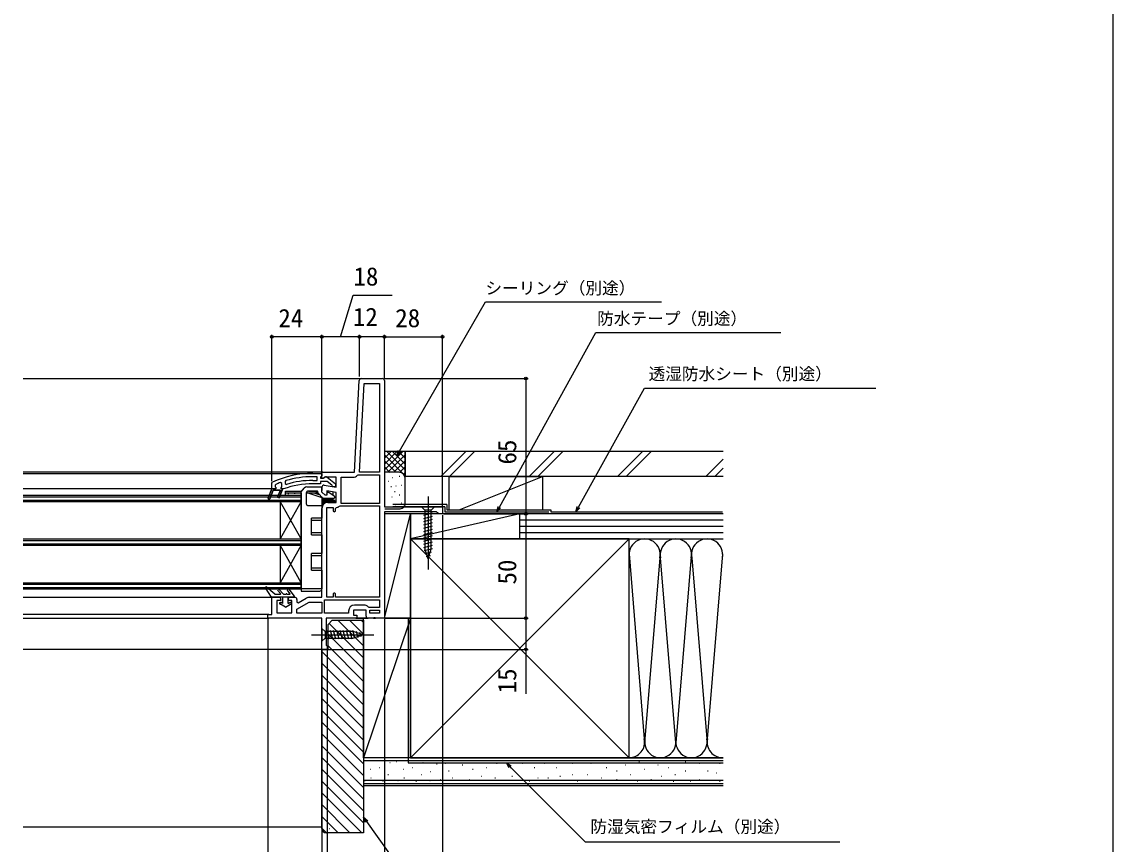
# Model space of a CAD drawing. Units: millimetres, scale not verified. Extents: x -525 to 525, y -783 to 778.
# Drawn here: x 1 to 525, y -566 to -171 of the extents above; entities that cross this region are included whole.
import ezdxf
from ezdxf.enums import TextEntityAlignment as Align

# ---------------------------------------------------------------- set-up
doc = ezdxf.new("R2010")
doc.units = ezdxf.units.MM
doc.header["$LTSCALE"] = 4
for name, color, linetype in [('0-2_YKK_11', 7, 'Continuous'), ('0-3_YKK_12', 2, 'Continuous'), ('0-4_YKK_13', 4, 'Continuous'), ('0-6_YKK_D', 6, 'Continuous'), ('0-7_YKK_ZWAK', 7, 'Continuous'), ('0-8_YSS_K', 3, 'Continuous'), ('0-9_YSS_KE', 3, 'Continuous')]:
    doc.layers.add(name, color=color, linetype=linetype)
doc.styles.add('ＭＳ ゴシック', font='')
doc.styles.get('ＭＳ ゴシック').set_extended_font_data('MS Gothic')

msp = doc.modelspace()

# ---------------------------------------------------------------- linework, layer by layer
at = {"layer": '0-2_YKK_11'}
for p, q in [((163.949, -342.7), (174, -342.7)), ((129.8, -447.7), (132, -447.7)), ((165.1, -451.4), (160.7, -451.4))]:
    msp.add_line(p, q, dxfattribs=at)
for points in [[(146.174, -393.915), (151.8, -394.907), (151.8, -390.1), (146.444, -390.1), (145.576, -390.642), (145, -390.323), (145, -387.7), (160.642, -387.7), (162.95, -343.648)], [(175, -343.7), (175, -404.3), (203, -404.3), (203, -407.7), (201.1, -407.7), (200.6, -407.2), (200.1, -406.7), (175, -406.7), (175, -457.7), (170.758, -457.7), (170.575, -457.58), (170.025, -457.58), (169.842, -457.7), (167.2, -457.7)], [(122.9, -393.495), (122.6, -393.953), (122.6, -394.625), (122.975, -395.11), (122.9, -395.7), (121, -395.7), (119.228, -400.152), (121, -395.7), (121, -392.918), (121.29, -392.464)], [(119.972, -400.448), (121.662, -396.2), (125.139, -396.2), (123.765, -399.652), (124.509, -399.948), (126, -396.2), (126, -395.7), (125.5, -395.7), (125.425, -395.11), (125.8, -394.625), (125.8, -394.6), (125.8, -393.065), (125.125, -392.596)], [(127.755, -391.709), (127.4, -392.187), (127.4, -393.024), (128.048, -393.501)], [(140.633, -388.2), (145, -388.2), (145, -389.3), (144.562, -389.796), (144.3, -390.094), (144.3, -390.5), (145.7, -390.5), (146.1, -390.3)], [(140.633, -391.6), (142.7, -391.6), (142.7, -389.8), (140.633, -389.8)], [(147.517, -390.113), (151.5, -393.225), (151.5, -394.7), (150.399, -394.7), (149.899, -394.225), (149.708, -393.855), (147.461, -392.1), (144.3, -392.1), (144.3, -393.2), (140.633, -393.2)], [(172.6, -402.6), (154.2, -402.6), (154.2, -390.1), (159.865, -390.1)], [(162.076, -389.076), (162.458, -388.9), (172.6, -388.9), (172.6, -402.6)], [(126.617, -395.67), (126.446, -395.7), (126, -395.7), (126, -396.2), (124.509, -399.948), (123.765, -399.652), (125.139, -396.2), (121.662, -396.2), (119.972, -400.448)], [(147.9, -402.2), (151.8, -402.2), (151.8, -397.344), (147.4, -396.568), (147.4, -398.7), (146.5, -398.7), (145, -397.2), (145, -394.9)], [(138.973, -447.7), (145, -447.7), (145, -405.1)], [(150.4, -446.3), (150.4, -447.7), (147.4, -447.7), (147.4, -404.6), (150.4, -404.6), (150.4, -406)], [(172.6, -403.8), (172.6, -447.7), (151.6, -447.7), (151.6, -446.3)], [(151.6, -406), (151.6, -405.084), (152.048, -404.587)], [(153.455, -403.938), (153.8, -403.8), (172.6, -403.8)], [(166.2, -456.7), (166.2, -453.8), (160.2, -453.8), (160.2, -456.2), (161.8, -456.2), (161.8, -457.7), (147, -457.7), (147, -470.608), (147.25, -470.904), (147.5, -471.2), (147.5, -472.7), (145, -472.7), (145, -457.7), (119, -457.7), (119, -455.9), (121, -455.9), (121, -447.7), (124.3, -447.7)], [(125.3, -448.7), (125.3, -449.2), (123.4, -449.2), (123.4, -455.2), (130.6, -455.2), (130.6, -449.2), (128.8, -449.2), (128.8, -448.7)], [(133, -448.7), (133, -450.045), (133.567, -450.373), (137.523, -448.089)], [(146.2, -448.9), (172.6, -448.9), (172.6, -452.6), (167.692, -452.6), (167.31, -452.422)], [(157.8, -454.3), (157.8, -455.3), (146.2, -455.3), (146.2, -448.9)]]:
    msp.add_lwpolyline(points, dxfattribs=at)
for points in [[(163.045, -387.7), (165.278, -345.1), (172.6, -345.1), (172.6, -387.7)], [(145, -455.3), (133, -455.3), (133, -453.471), (138.839, -450.1), (145, -450.1)], [(172.6, -455.3), (168, -455.3), (168, -453.8), (172.6, -453.8)]]:
    msp.add_lwpolyline(points, close=True, dxfattribs=at)
for centre, radius, start, end in [((163.949, -343.7), 1, 90, 176.99997), ((174, -343.7), 1, 0.00001, 89.99999), ((140.633, -434.2), 46, 90.00001, 114.86598), ((140.632, -434.2), 44.4, 110.44221, 113.53922), ((140.633, -434.2), 44.4, 89.99999, 106.86019), ((140.633, -434.2), 42.6, 89.99999, 107.18277), ((146.9, -390.9), 1, 51.91328, 143.13011), ((159.865, -387.2), 2.9, 269.99999, 319.67978), ((140.633, -434.2), 41, 89.99999, 109.98888), ((146, -394.9), 1, 80.00002, 180), ((119.6, -400.3), 0.4, 158.30059, 338.30061), ((119.6, -400.3), 0.4, 158.30059, 338.30061), ((147.9, -405.1), 2.9, 90.00001, 179.99999), ((151, -406), 0.6, 179.99999, 0.00001), ((151.8, -402.2), 2.4, 275.9378, 313.60284), ((124.3, -448.7), 1, 0.00001, 89.99999), ((129.8, -448.7), 1, 90.00001, 179.99999), ((132, -448.7), 1, 0.00001, 89.99999), ((138.973, -450.6), 2.9, 89.99998, 119.99999), ((151, -446.3), 0.6, 359.99999, 180.00001), ((160.7, -454.3), 2.9, 90.00001, 179.99999), ((165.1, -454.3), 2.9, 40.36099, 89.99999), ((167.2, -456.7), 1, 180.00001, 269.99999)]:
    msp.add_arc(centre, radius, start, end, dxfattribs=at)
at = {"layer": '0-3_YKK_12'}
for p, q in [((1.501, -342.7), (163.95, -342.7)), ((145.501, -387.7), (1.501, -387.7)), ((1.501, -388.201), (145.001, -388.199)), ((121, -395.7), (1.499, -395.701)), ((1.501, -398.7), (135.001, -398.7)), ((1.501, -399.4), (135.001, -399.4)), ((1.501, -401), (135.001, -401)), ((1.501, -401.7), (135.001, -401.7)), ((125.001, -401.7), (125.001, -419.7)), ((135.001, -401.7), (125.001, -419.7)), ((135.001, -419.7), (125.001, -401.7)), ((135.001, -398.7), (135.001, -443.7)), ((1.501, -419.7), (135.001, -419.7)), ((1.501, -420.4), (135.001, -420.4)), ((1.501, -422), (135.001, -422)), ((1.501, -422.7), (135.001, -422.7)), ((125.001, -422.7), (125.001, -440.7)), ((135.001, -422.7), (125.001, -440.7)), ((135.001, -440.7), (125.001, -422.7)), ((1.501, -440.7), (135.001, -440.7)), ((1.501, -441.4), (135.001, -441.4)), ((1.501, -443), (135.001, -443)), ((1.501, -443.7), (135.001, -443.7)), ((1.501, -447.7), (121.501, -447.7)), ((119.501, -455.9), (1.501, -455.9)), ((1.501, -457.7), (119.501, -457.7)), ((161.3, -457.7), (167.2, -457.7)), ((169.842, -457.7), (170.758, -457.7)), ((146.987, -472.7), (1.501, -472.7))]:
    msp.add_line(p, q, dxfattribs=at)
at = {"layer": '0-4_YKK_13'}
for p, q in [((127.799, -397.698), (127.499, -397.698)), ((127.5, -398.699), (127.499, -397.698)), ((127.799, -396.698), (135.399, -396.698)), ((134.999, -397.698), (127.799, -397.698)), ((128.731, -398.043), (128.731, -398.143)), ((131.906, -397.943), (131.906, -398.043)), ((134.999, -443.698), (134.999, -397.303)), ((134.999, -397.698), (134.999, -398.699)), ((135.065, -397.116), (136.549, -395.261)), ((137.499, -397.698), (137.499, -402.698)), ((143.171, -397.698), (137.499, -397.698)), ((137.72, -394.698), (144.799, -394.698)), ((137.749, -397.037), (137.749, -397.698)), ((142.799, -396.698), (138.499, -396.698)), ((138.499, -396.698), (138.599, -396.698)), ((138.599, -396.698), (142.799, -396.698)), ((141.539, -397.698), (144.013, -398.54)), ((141.539, -397.698), (143.171, -397.698)), ((142.249, -396.698), (142.249, -397.698)), ((142.999, -397.319), (142.999, -396.898)), ((145.525, -400.052), (143.146, -397.673)), ((145.02, -394.698), (144.999, -394.698)), ((144.999, -394.898), (144.999, -394.698)), ((144.999, -394.898), (144.999, -396.491)), ((147.399, -397.891), (147.742, -397.298)), ((147.915, -397.198), (148.236, -397.198)), ((148.351, -397.234), (150.871, -398.999)), ((150.199, -397.06), (150.199, -398.528)), ((150.499, -398.739), (150.499, -397.113)), ((127.5, -398.699), (134.999, -398.699)), ((137.499, -398.699), (137.5, -398.699)), ((144.999, -399.527), (144.999, -403.698)), ((146.841, -402.398), (144.999, -402.398)), ((144.999, -402.698), (146.272, -402.698)), ((150.999, -401.198), (145.299, -401.198)), ((145.299, -401.198), (145.299, -401.498)), ((145.299, -401.498), (150.999, -401.498)), ((150.699, -400.198), (145.878, -400.198)), ((150.199, -400.198), (150.199, -400.898)), ((150.199, -400.898), (150.499, -400.898)), ((150.499, -400.898), (150.499, -400.198)), ((150.999, -399.245), (150.999, -399.898)), ((150.999, -401.498), (150.999, -402.198)), ((151.299, -402.198), (151.299, -401.498)), ((196, -399.3), (196, -434.3)), ((138.499, -403.698), (144.999, -403.698)), ((144.999, -403.698), (144.999, -409.698)), ((199.1, -404.3), (192.9, -404.3)), ((192.9, -404.3), (194.45, -405.85)), ((193.9, -408.276), (198.1, -407.151)), ((193.9, -409.829), (198.1, -408.704)), ((194.45, -405.85), (194.45, -424.384)), ((197.55, -405.85), (194.45, -405.85)), ((199.1, -404.3), (197.55, -405.85)), ((197.55, -424.384), (197.55, -405.85)), ((139.999, -417.698), (139.999, -409.698)), ((144.999, -409.698), (139.999, -409.698)), ((193.9, -411.382), (198.1, -410.257)), ((193.9, -412.935), (198.1, -411.81)), ((193.9, -414.488), (198.1, -413.363)), ((144.999, -416.698), (139.999, -416.698)), ((139.999, -417.698), (144.999, -417.698)), ((144.999, -417.698), (144.999, -416.698)), ((144.999, -417.698), (144.999, -426.698)), ((193.9, -416.041), (198.1, -414.916)), ((193.9, -417.594), (198.1, -416.469)), ((193.9, -419.147), (198.1, -418.021)), ((193.9, -420.7), (198.1, -419.574)), ((193.9, -422.253), (198.1, -421.127)), ((193.9, -423.806), (198.1, -422.68)), ((194.159, -425.289), (198.1, -424.233)), ((196, -429.3), (194.45, -424.384)), ((196, -429.3), (197.55, -424.384)), ((139.999, -434.698), (139.999, -426.698)), ((144.999, -426.698), (139.999, -426.698)), ((194.61, -426.721), (197.646, -425.908)), ((195.062, -428.153), (197.112, -427.604)), ((144.999, -433.698), (139.999, -433.698)), ((139.999, -434.698), (144.999, -434.698)), ((144.999, -434.698), (144.999, -433.698)), ((144.999, -434.698), (144.999, -443.698)), ((120.8, -447.7), (117.946, -443.16)), ((122.344, -446.152), (118.395, -442.772)), ((125.195, -445.864), (123.807, -444.372)), ((126.541, -446.136), (124.393, -443.828)), ((129.673, -445.877), (128.484, -444.345)), ((129.115, -443.854), (131.737, -447.216)), ((134.999, -443.698), (134.999, -444.698)), ((144.999, -443.698), (134.999, -443.698)), ((134.999, -444.698), (143.999, -444.698)), ((131.5, -447.7), (120.8, -447.7)), ((122.474, -446.2), (125.048, -446.2)), ((125, -450.2), (125.232, -450.2)), ((126.3, -450.755), (125.432, -450.254)), ((126.3, -450.755), (126.3, -447.7)), ((126.687, -446.2), (127.822, -446.2)), ((128.222, -446.2), (129.515, -446.2)), ((128.8, -450.755), (128.8, -447.7)), ((128.8, -450.755), (129.668, -450.254)), ((129.868, -450.2), (130.1, -450.2)), ((125, -451), (125.125, -451)), ((127.55, -452.4), (125.125, -451)), ((127.55, -452.4), (129.975, -451)), ((129.975, -451), (130.1, -451)), ((140, -465.7), (170, -465.7)), ((145, -462.6), (145, -468.8)), ((145, -462.6), (146.55, -464.15)), ((160.084, -464.15), (146.55, -464.15)), ((146.55, -464.15), (146.55, -467.25)), ((148.635, -467.8), (147.51, -463.6)), ((150.188, -467.8), (149.063, -463.6)), ((151.741, -467.8), (150.616, -463.6)), ((153.294, -467.8), (152.168, -463.6)), ((154.847, -467.8), (153.721, -463.6)), ((156.4, -467.8), (155.274, -463.6)), ((157.953, -467.8), (156.827, -463.6)), ((159.506, -467.8), (158.38, -463.6)), ((160.989, -467.541), (159.933, -463.6)), ((165, -465.7), (160.084, -464.15)), ((165, -465.7), (160.084, -467.25)), ((162.421, -467.089), (161.608, -464.053)), ((163.853, -466.638), (163.304, -464.588)), ((145, -468.8), (146.55, -467.25)), ((146.55, -467.25), (160.084, -467.25))]:
    msp.add_line(p, q, dxfattribs=at)
for points in [[(127.499, -397.698), (127.499, -396.698), (127.799, -396.698)], [(147.016, -400.618), (138.434, -397.698), (137.499, -397.698)], [(150.199, -401.198), (150.199, -400.898), (144.999, -400.898)], [(151.299, -401.498), (150.999, -401.498), (150.999, -401.198)], [(139.999, -410.698), (144.999, -410.698), (144.999, -409.698)], [(139.999, -427.698), (144.999, -427.698), (144.999, -426.698)]]:
    msp.add_lwpolyline(points, dxfattribs=at)
for centre, radius, start, end in [((135.299, -397.303), 0.3, 141.34019, 180), ((137.72, -396.198), 1.5, 90, 141.34019), ((138.499, -397.698), 1, 90, 180), ((142.799, -396.898), 0.2, 0, 90), ((143.499, -397.319), 0.5, 180, 225), ((144.799, -394.898), 0.2, 0, 90), ((147.915, -397.398), 0.2, 90, 150), ((148.236, -397.398), 0.2, 55, 90), ((138.499, -402.698), 1, 180, 270), ((145.299, -400.898), 0.3, 180, 270), ((145.299, -400.898), 0.6, 240, 270), ((145.878, -399.698), 0.5, 225, 270), ((147.499, -399.198), 1.5, 251.20957, 318.18969), ((150.799, -400.898), 0.3, 180, 270), ((150.699, -399.898), 0.3, 270, 0), ((150.699, -399.245), 0.3, 0, 55), ((150.999, -401.498), 0.3, 0, 90), ((118.2, -443), 0.3, 49.43895, 212.15282), ((124.1, -444.1), 0.4, 42.9326, 222.9326), ((128.8, -444.1), 0.4, 37.94551, 217.81232), ((143.999, -443.698), 1, 270, 0), ((122.474, -446), 0.2, 229.43895, 270), ((125, -450.6), 0.4, 90, 270), ((125.048, -446), 0.2, 270, 42.9326), ((125.232, -450.6), 0.4, 60, 90), ((126.687, -446), 0.2, 222.9326, 270), ((128.022, -446.2), 0.2, 0, 180), ((129.515, -446), 0.2, 270, 37.81232), ((129.868, -450.6), 0.4, 90, 120), ((130.1, -450.6), 0.4, 270, 90), ((131.5, -447.4), 0.3, 270, 37.94551)]:
    msp.add_arc(centre, radius, start, end, dxfattribs=at)
at = {"layer": '0-6_YKK_D'}
for p, q in [((121, -391.918), (121, -321.7)), ((145, -322.7), (121, -322.7)), ((145, -387.199), (145, -321.7)), ((145, -387.2), (145, -321.7)), ((163, -322.7), (145, -322.7)), ((163, -341.7), (163, -321.7)), ((163, -341.7), (163, -321.7)), ((175, -322.7), (163, -322.7)), ((175, -342.7), (175, -321.7)), ((175, -342.7), (175, -321.7)), ((175, -322.7), (203, -322.7)), ((203, -403.8), (203, -321.7)), ((175, -342.7), (244, -342.7)), ((243, -342.7), (243, -407.7)), ((203, -408.2), (203, -621.7)), ((203.5, -407.7), (244, -407.7)), ((203.5, -407.7), (244, -407.7)), ((243, -407.7), (243, -457.7)), ((119, -458.2), (119, -581.7)), ((175, -458.2), (175, -621.7)), ((175.5, -457.7), (244, -457.7)), ((205, -457.7), (244, -457.7)), ((145, -473.2), (145, -581.7)), ((147.25, -472.7), (244, -472.7)), ((147.5, -472.7), (147.5, -581.7)), ((145, -477.7), (145, -581.7)), ((145, -477.7), (145, -601.7)), ((145, -477.7), (145, -601.7)), ((175, -477.7), (175, -601.7)), ((175, -477.7), (175, -621.7))]:
    msp.add_line(p, q, dxfattribs=at)
for points in [[(154, -322.7), (159.999, -302.7), (178.794, -302.7)], [(180.997, -379.729), (182.271, -377.52), (223.575, -305.919), (308.113, -305.919)], [(229, -406.7), (230.233, -404.468), (276.53, -320.672), (365.439, -320.672)], [(266.978, -406.7), (268.212, -404.468), (299.852, -347.234), (411.029, -347.234)], [(182.863, -377.862), (180.997, -379.729), (181.68, -377.179)], [(230.831, -404.798), (229, -406.7), (229.635, -404.138)], [(268.81, -404.799), (266.978, -406.7), (267.614, -404.138)], [(243, -457.7), (243, -472.7), (243, -493.977)], [(234.99, -529.486), (233.67, -527.2), (235.956, -528.52)], [(233.67, -527.2), (235.473, -529.003), (271.508, -565.038), (393.751, -565.038)], [(165.922, -555.738), (165, -553.264), (167.035, -554.946)], [(165, -553.264), (166.479, -555.342), (213, -620.7), (272.914, -620.7)]]:
    msp.add_lwpolyline(points, dxfattribs=at)
for centre in [(121, -322.7), (145, -322.7), (145, -322.7), (163, -322.7), (163, -322.7), (175, -322.7), (175, -322.7), (203, -322.7), (243, -342.7), (243, -407.7), (243, -407.7), (243, -457.7), (243, -457.7), (243, -472.7)]:
    msp.add_circle(centre, 0.637, dxfattribs=at)
at = {"layer": '0-7_YKK_ZWAK'}
msp.add_lwpolyline([(-525, -782.7), (525, -782.7), (525, 747.3)], dxfattribs=at)
at = {"layer": '0-8_YSS_K'}
for p, q in [((185, -377.7), (175, -377.7)), ((175, -386.558), (183.858, -377.7)), ((175, -383.729), (181.029, -377.7)), ((175, -380.901), (178.201, -377.7)), ((175, -378.073), (175.373, -377.7)), ((175, -379.386), (185, -389.386)), ((175, -382.215), (180.485, -387.7)), ((176.142, -377.7), (185, -386.558)), ((176.686, -387.7), (185, -379.386)), ((178.971, -377.7), (185, -383.729)), ((179.515, -387.7), (185, -382.215)), ((181.799, -377.7), (185, -380.901)), ((184.627, -377.7), (185, -378.073)), ((185, -390.7), (185, -377.7)), ((214.11, -377.7), (202.11, -389.7)), ((218.353, -377.7), (206.353, -389.7)), ((256.537, -377.7), (244.537, -389.7)), ((260.779, -377.7), (248.779, -389.7)), ((298.963, -377.7), (286.963, -389.7)), ((303.206, -377.7), (291.206, -389.7)), ((337.658, -381.431), (329.389, -389.7)), ((175, -385.043), (177.675, -387.718)), ((182, -387.7), (175, -387.7)), ((182.325, -387.718), (185, -385.043)), ((337.658, -385.674), (333.632, -389.7)), ((177.001, -392.026), (177.201, -392.026)), ((178.857, -390.195), (179.057, -390.195)), ((182.195, -389.528), (182.395, -389.528)), ((184.205, -388.666), (185, -387.872)), ((185, -402.7), (185, -390.7)), ((206, -389.7), (206, -405.7)), ((206, -389.7), (251, -389.7)), ((211, -405.7), (251, -389.7)), ((251, -389.7), (251, -405.7)), ((178.189, -394.535), (178.389, -394.535)), ((179.923, -396.994), (180.123, -396.994)), ((180.526, -394.201), (180.726, -394.201)), ((183.196, -393.867), (183.396, -393.867)), ((178.523, -399.542), (178.723, -399.542)), ((180.192, -403.214), (180.392, -403.214)), ((182.195, -398.541), (182.395, -398.541)), ((183.196, -402.382), (183.396, -402.382)), ((175, -457.7), (187.5, -407.7)), ((175.3, -405.2), (182, -405.2)), ((240, -407.7), (187.5, -407.7)), ((240, -407.7), (187.5, -419.7)), ((251, -407.7), (206, -407.7)), ((337.658, -407.7), (240, -407.7)), ((240, -419.7), (240, -407.7)), ((240, -419.7), (240, -407.7)), ((337.658, -410.7), (240, -410.7)), ((337.658, -413.7), (240, -413.7)), ((337.658, -416.7), (240, -416.7)), ((187.5, -524.7), (292.5, -419.7)), ((187.5, -419.7), (292.5, -524.7)), ((240, -419.7), (337.658, -419.7)), ((292.5, -419.7), (337.658, -419.7)), ((292.506, -426.894), (299.842, -515.668)), ((307.342, -428.732), (300, -517.581)), ((315, -517.581), (307.658, -428.732)), ((322.39, -428.145), (315, -517.581)), ((322.661, -428.765), (330, -517.581)), ((330, -517.581), (337.501, -426.807)), ((148.487, -460.213), (165, -476.726)), ((152.631, -458.7), (165, -471.069)), ((158.288, -458.7), (165, -465.412)), ((187.5, -457.7), (160, -457.7)), ((163.945, -458.7), (165, -459.755)), ((165, -524.7), (165, -457.7)), ((187.5, -457.7), (165, -524.7)), ((187.5, -524.7), (187.5, -457.7)), ((148, -465.383), (165, -482.383)), ((148, -471.04), (165, -488.04)), ((145, -473.696), (165, -493.696)), ((145, -479.353), (165, -499.353)), ((145, -485.01), (165, -505.01)), ((145, -490.667), (165, -510.667)), ((145, -496.324), (165, -516.324)), ((145, -501.981), (165, -521.981)), ((145, -507.638), (165, -527.638)), ((145, -513.294), (165, -533.294)), ((145, -518.951), (165, -538.951)), ((145, -524.608), (165, -544.608)), ((187.5, -524.7), (165, -524.7)), ((337.658, -526.2), (165, -526.2)), ((177.565, -526.919), (177.765, -526.919)), ((180.684, -526.53), (180.884, -526.53)), ((193.481, -526.919), (193.681, -526.919)), ((200.108, -527.699), (200.308, -527.699)), ((204.199, -527.266), (204.399, -527.266)), ((212.44, -528.09), (212.64, -528.09)), ((228.924, -527.266), (229.124, -527.266)), ((241.217, -527.266), (241.417, -527.266)), ((251.931, -527.266), (252.131, -527.266)), ((265.118, -527.266), (265.318, -527.266)), ((274.184, -527.266), (274.384, -527.266)), ((290.667, -528.09), (290.867, -528.09)), ((292.5, -524.7), (337.658, -524.7)), ((297.26, -526.442), (297.46, -526.442)), ((306.326, -528.09), (306.526, -528.09)), ((319.513, -526.442), (319.713, -526.442)), ((326.106, -527.266), (326.306, -527.266)), ((335.996, -527.266), (336.196, -527.266)), ((145, -530.265), (165, -550.265)), ((168.275, -530.148), (168.475, -530.148)), ((168.503, -534.359), (168.703, -534.359)), ((172.623, -529.414), (172.823, -529.414)), ((176.744, -532.711), (176.944, -532.711)), ((184.192, -530.148), (184.392, -530.148)), ((184.419, -534.359), (184.619, -534.359)), ((188.54, -529.414), (188.74, -529.414)), ((192.661, -532.711), (192.861, -532.711)), ((196.989, -531.317), (197.19, -531.317)), ((205.847, -531.062), (206.047, -531.062)), ((207.495, -534.359), (207.695, -534.359)), ((217.385, -530.238), (217.585, -530.238)), ((221.506, -533.535), (221.706, -533.535)), ((223.979, -529.414), (224.179, -529.414)), ((228.099, -534.359), (228.299, -534.359)), ((235.448, -529.414), (235.648, -529.414)), ((236.272, -533.535), (236.472, -533.535)), ((246.986, -529.414), (247.186, -529.414)), ((248.635, -534.359), (248.835, -534.359)), ((253.58, -534.359), (253.78, -534.359)), ((257.701, -529.414), (257.901, -529.414)), ((259.349, -533.535), (259.549, -533.535)), ((265.118, -532.711), (265.318, -532.711)), ((272.535, -532.711), (272.735, -532.711)), ((279.129, -534.359), (279.329, -534.359)), ((281.601, -529.414), (281.801, -529.414)), ((286.546, -531.062), (286.746, -531.062)), ((293.139, -532.711), (293.339, -532.711)), ((299.733, -530.238), (299.933, -530.238)), ((307.974, -533.535), (308.174, -533.535)), ((311.271, -529.414), (311.471, -529.414)), ((314.568, -532.711), (314.768, -532.711)), ((319.513, -531.062), (319.713, -531.062)), ((330.227, -531.062), (330.427, -531.062)), ((334.347, -531.887), (334.547, -531.887)), ((145, -535.922), (165, -555.922)), ((337.658, -535.7), (165, -535.7)), ((337.658, -538.2), (165, -538.2)), ((165.547, -535.605), (165.747, -535.605)), ((174.272, -536.007), (174.472, -536.007)), ((181.463, -535.605), (181.663, -535.605)), ((190.188, -536.007), (190.388, -536.007)), ((196.8, -535.605), (197, -535.605)), ((201.726, -535.183), (201.926, -535.183)), ((215.737, -535.183), (215.937, -535.183)), ((244.514, -536.007), (244.714, -536.007)), ((267.59, -536.007), (267.79, -536.007)), ((286.546, -535.183), (286.746, -535.183)), ((296.436, -536.007), (296.636, -536.007)), ((303.029, -535.183), (303.229, -535.183)), ((313.743, -536.007), (313.943, -536.007)), ((321.985, -536.007), (322.185, -536.007)), ((326.106, -535.183), (326.306, -535.183)), ((335.996, -536.007), (336.196, -536.007)), ((145, -541.579), (164.121, -560.7)), ((145, -547.236), (158.464, -560.7)), ((145, -552.892), (152.808, -560.7)), ((1.5, -557.8), (145, -557.8)), ((145, -558.549), (147.151, -560.7)), ((148.584, -558.605), (148.784, -558.605))]:
    msp.add_line(p, q, dxfattribs=at)
for points in [[(187.5, -457.7), (187.5, -407.7), (175, -407.7)], [(175, -407.7), (175, -457.7), (187.5, -457.7)], [(187.5, -407.7), (187.5, -419.7), (240, -419.7)]]:
    msp.add_lwpolyline(points, dxfattribs=at)
for centre, radius, start, end in [((182, -390.7), 3, 360, 90), ((182.392, -402.621), 2.609, 261.34878, 358.26236), ((300, -427.2), 7.5, 348.21668, 191.78379), ((315, -427.2), 7.5, 348.21668, 191.78379), ((330, -427.2), 7.5, 348.21668, 191.78379), ((292.5, -517.2), 7.5, 270, 11.78353), ((307.5, -517.2), 7.5, 168.21646, 11.78353), ((322.5, -517.2), 7.5, 168.21646, 11.78353), ((337.5, -517.2), 7.5, 168.21646, 271.20759)]:
    msp.add_arc(centre, radius, start, end, dxfattribs=at)
at = {"layer": '0-9_YSS_KE'}
for p, q in [((337.658, -389.7), (185, -389.7)), ((205, -403.2), (179, -403.2)), ((204, -404.2), (179, -404.2)), ((255, -405.7), (255, -406.7)), ((255, -406.7), (337.342, -406.7)), ((292.5, -433.665), (292.5, -419.7)), ((292.5, -524.7), (292.5, -427.2)), ((186.5, -457.7), (186.5, -527.2)), ((337.658, -524.7), (165, -524.7)), ((186.5, -527.2), (337.658, -527.2)), ((337.658, -537.2), (165, -537.2))]:
    msp.add_line(p, q, dxfattribs=at)
for points in [[(337.658, -377.7), (185, -377.7), (185, -389.7)], [(205, -403.2), (205, -405.7), (255, -405.7)], [(204, -404.2), (204, -406.7), (254, -406.7)], [(292.5, -419.7), (187.5, -419.7), (187.5, -524.7), (292.5, -524.7)], [(145, -558.7), (145, -472.7), (148, -472.7), (148, -460.7), (150, -458.7), (165, -458.7)], [(165, -458.7), (165, -560.7), (147, -560.7)]]:
    msp.add_lwpolyline(points, dxfattribs=at)
msp.add_arc((147, -558.7), 2, 180.00001, 269.99999, dxfattribs=at)

# ---------------------------------------------------------------- texts
at = {"layer": '0-6_YKK_D', "style": 'ＭＳ ゴシック'}
for s, height, p in [('18', 8.798, (160.158, -300.7)), ('シーリング（別途）', 5.865, (223.533, -303.965)), ('12', 8.798, (159.895, -320.119)), ('24', 8.798, (124.102, -320.7)), ('28', 8.798, (180.239, -320.7)), ('防水テープ（別途）', 5.865, (277.214, -318.581)), ('透湿防水シート（別途）', 5.865, (301.897, -345.143)), ('防湿気密フィルム（別途）', 5.865, (273.967, -562.493))]:
    msp.add_text(s, height=height, dxfattribs=at).set_placement(p, align=Align.BOTTOM_LEFT)
for s, p in [('65', (241, -383.961)), ('50', (241, -441.564)), ('15', (241, -493.818))]:
    msp.add_text(s, height=8.798, rotation=90, dxfattribs=at).set_placement(p, align=Align.BOTTOM_LEFT)

doc.saveas('drawing.dxf')
